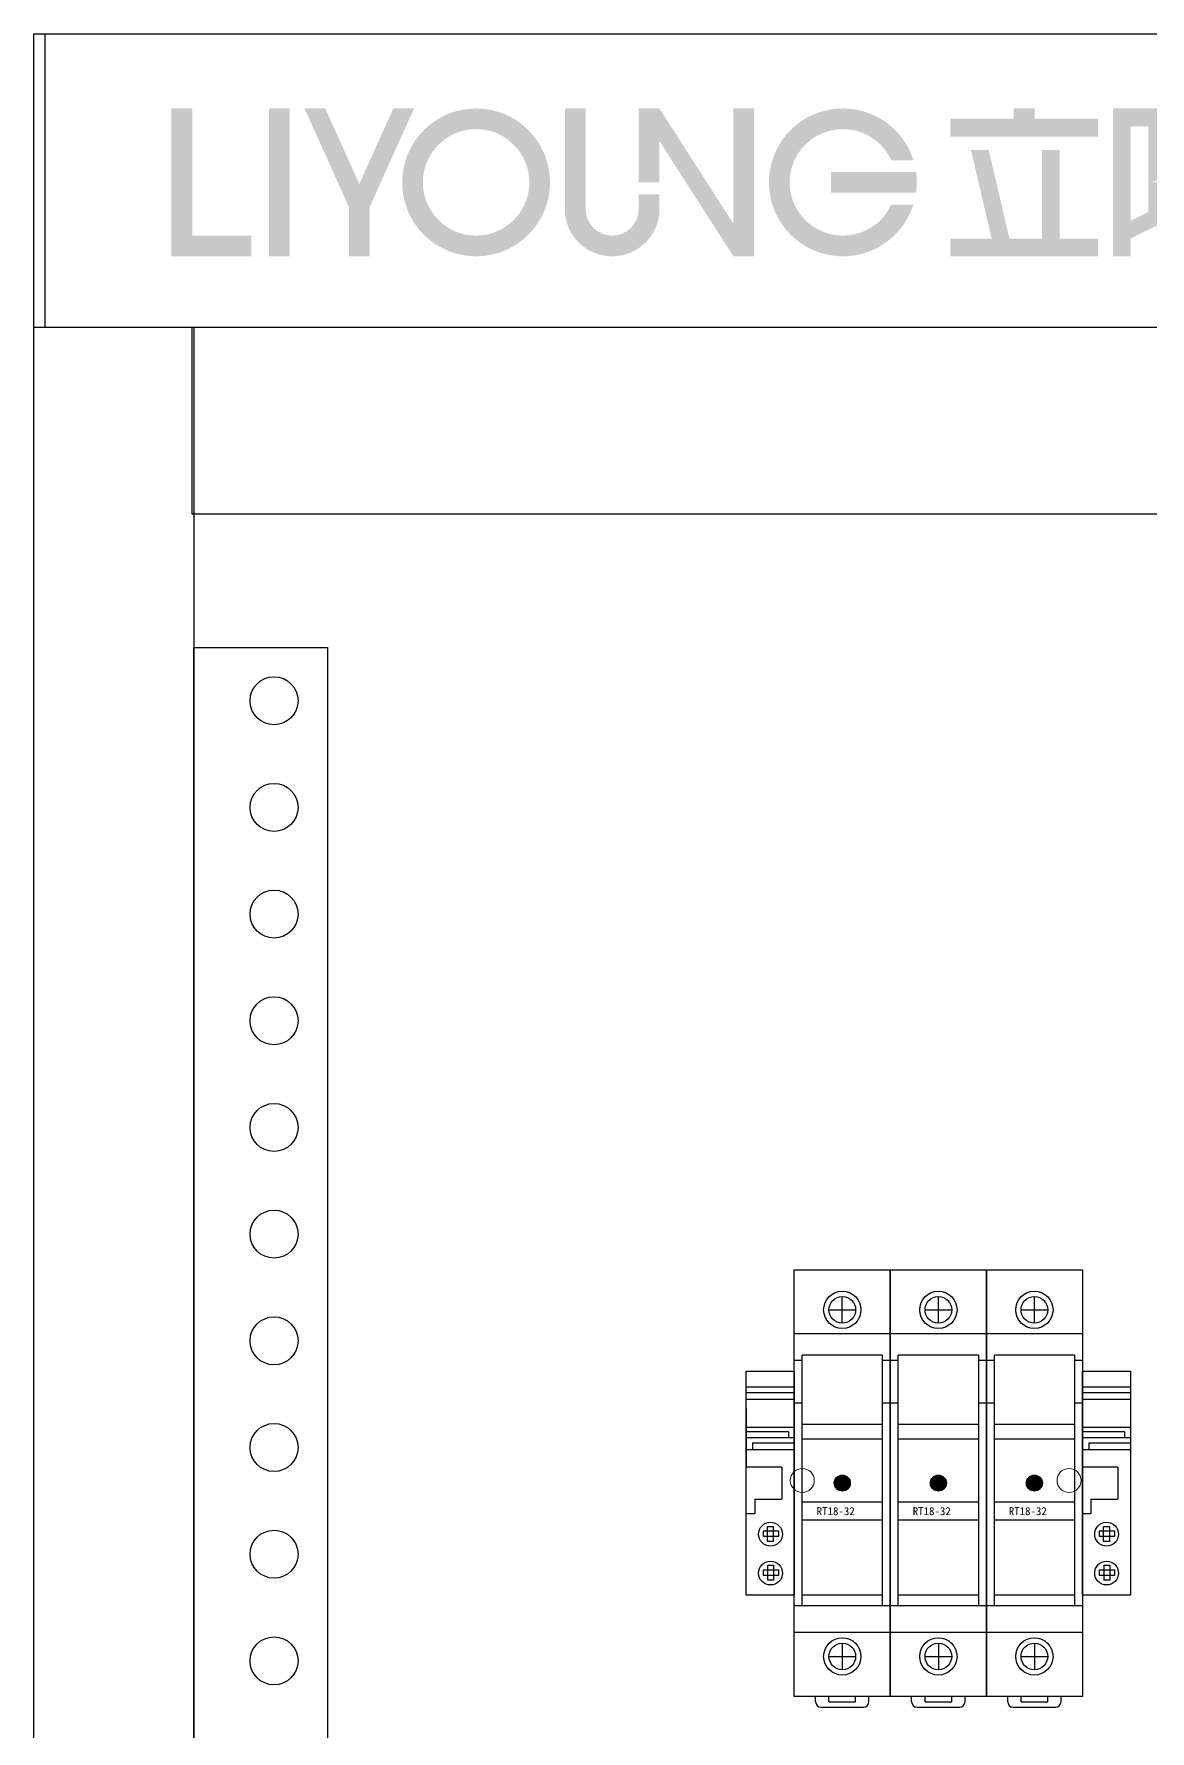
# Model space of a CAD drawing. Extents: x 1455581 to 1456181, y 431660 to 433060.
# Drawn here: x 1455581.4 to 1455790.7, y 432742 to 433060.2 of the extents above; entities that cross this region are included whole.
import ezdxf

# ---------------------------------------------------------------- set-up
doc = ezdxf.new("R2010")
doc.units = 0
doc.header["$MEASUREMENT"] = 0
for name, color, linetype in [('LY-JS-BJ', 7, 'Continuous'), ('LY-JS-YQJ', 7, 'Continuous'), ('布置图', 20, 'Continuous')]:
    doc.layers.add(name, color=color, linetype=linetype)
doc.layers.add('LY-二次控制图', color=7, linetype='Continuous', lineweight=18)

# ---------------------------------------------------------------- blocks, each defined once
blk = doc.blocks.new('RT18保险 正视图')
at = {"layer": 'LY-JS-YQJ'}
blk.add_hatch(color=1, dxfattribs=at).paths.add_polyline_path([(1.5, -40, 1), (-1.5, -40, 1)])
for p, q in [((-9, -80), (-9, 0)), ((-9, 0), (9, 0)), ((9, 0), (9, -80)), ((0, -10.01), (0, -5.01)), ((-2.5, -7.51), (2.5, -7.51)), ((9, -12.01), (-9, -12.01)), ((-7.5, -17), (-9, -17)), ((7.5, -16), (-7.5, -16)), ((-7.5, -63), (-7.5, -16)), ((7.5, -16), (7.5, -63)), ((9, -17), (7.5, -17)), ((-7.5, -25), (-9, -25)), ((9, -25), (7.5, -25)), ((7.5, -29), (-7.5, -29)), ((7.5, -31.75), (-7.5, -31.75)), ((-7.5, -43.5), (7.5, -43.5)), ((-7.5, -46.9), (7.5, -46.9)), ((9, -63), (-9, -63)), ((7.5, -61), (-7.5, -61)), ((9, -67.99), (-9, -67.99)), ((0, -69.99), (0, -74.99)), ((-2.5, -72.49), (2.5, -72.49)), ((9, -80), (-9, -80)), ((-5, -81), (-5, -80)), ((-4, -82), (4, -82)), ((-2.5, -81), (-2.5, -80)), ((-2.5, -81), (2.5, -81)), ((2.5, -81), (2.5, -80)), ((5, -81), (5, -80))]:
    blk.add_line(p, q, dxfattribs=at)
for centre, radius in [((0, -7.51), 3.5), ((0, -7.51), 2.5), ((0, -72.49), 3.5), ((0, -72.49), 2.5)]:
    blk.add_circle(centre, radius, dxfattribs=at)
at = {"layer": 'LY-JS-YQJ', "color": 1}
blk.add_circle((0, -40), 1.5, dxfattribs=at)
at = {"layer": 'LY-JS-YQJ'}
for centre, start, end in [((-4, -81), 180, 270), ((4, -81), 270, 0)]:
    blk.add_arc(centre, 1, start, end, dxfattribs=at)
at = {"layer": 'LY-JS-YQJ', "insert": (-4.8, -44.5), "char_height": 1.5, "width": 12.3, "attachment_point": 1}
blk.add_mtext('RT18-32', dxfattribs=at)
blk = doc.blocks.new('RT18-32X-6A')
at = {"layer": 'LY-JS-YQJ'}
blk.add_blockref('RT18保险 正视图', (9, 80), dxfattribs=at)
blk = doc.blocks.new('端子堵头')
at = {"layer": 'LY-JS-YQJ'}
for p, q in [((0, 39.03), (9, 39.03)), ((0, 37.96), (9, 37.96)), ((0, 36.73), (9, 36.73)), ((0, 35), (0, 24)), ((9, 35), (9, 24)), ((9, 34.58), (9, 33.47)), ((0, 31.48), (9, 31.48)), ((7.97, 30.59), (0, 30.59)), ((0, 29.53), (9, 29.53)), ((7.97, 29.53), (7.97, 30.59)), ((0, 27.32), (9, 27.32)), ((1.25, 27.32), (1.25, 28.56)), ((1.25, 28.56), (9, 28.56)), ((6.66, 24), (0, 24)), ((6.66, 24), (6.66, 18)), ((1.59, 18), (1.59, 15.27)), ((1.59, 18), (6.66, 18)), ((1.59, 15.27), (0, 15.27))]:
    blk.add_line(p, q, dxfattribs=at)
for points in [[(0, 42), (9, 42), (9, 0), (0, 0)], [(5.06, 12.84), (5.06, 10.03), (3.99, 10.03), (3.99, 12.84)], [(3.2, 12.05), (6.01, 12.05), (6.01, 10.99), (3.2, 10.99)], [(3.2, 4.76), (6.01, 4.76), (6.01, 3.69), (3.2, 3.69)], [(5.13, 5.6), (5.13, 2.79), (4.06, 2.79), (4.06, 5.6)]]:
    blk.add_lwpolyline(points, close=True, dxfattribs=at)
for centre in [(4.54, 11.43), (4.54, 4.14)]:
    blk.add_circle(centre, 2.23, dxfattribs=at)
blk = doc.blocks.new('A$C90d01b57')
at = {"layer": 'LY-二次控制图', "lineweight": -3}
for name, p in [('RT18-32X-6A', (-54, -80)), ('RT18-32X-6A', (-36, -80)), ('RT18-32X-6A', (-18, -80)), ('端子堵头', (-63, -61)), ('端子堵头', (0, -61))]:
    blk.add_blockref(name, p, dxfattribs=at)
blk = doc.blocks.new('A$C2BB77F8B')
at = {"color": 6}
for centre in [(10.5, 0.5), (60.5, 0.5)]:
    blk.add_circle(centre, 2.25, dxfattribs=at)
at = {"color": 0}
blk.add_blockref('A$C90d01b57', (63, 40), dxfattribs=at)
blk = doc.blocks.new('*U28')
at = {"layer": 'LY-JS-BJ', "color": 6}
blk.add_circle((0, 0), 4.5, dxfattribs=at)
blk = doc.blocks.new('*U29')
at = {"layer": 'LY-JS-BJ', "color": 0, "linetype": 'ByBlock', "lineweight": -2, "transparency": 16777216}
for p in [(0, 0), (0, -20), (0, -40), (0, -60), (0, -80), (0, -100), (0, -120), (0, -140), (0, -160), (0, -180)]:
    blk.add_blockref('*U28', p, dxfattribs=at)
blk = doc.blocks.new('911')
at = {"layer": 'LY-JS-BJ'}
for points in [[(-201.58, 15.72), (-207.13, 15.72), (-207.13, -23.88), (-199.21, -23.88), (-185.74, -23.88), (-185.74, -18.34), (-201.58, -18.34), (-201.58, -16.76)], [(-175.45, 15.72), (-180.99, 15.72), (-180.99, -23.88), (-175.45, -23.88)], [(-142.18, 15.72), (-147.73, 15.72), (-156.83, -4.52), (-165.94, 15.72), (-171.49, 15.72), (-159.61, -10.68), (-159.61, -23.88), (-154.06, -23.88), (-154.06, -10.68)], [(-96.25, -11.21), (-96.25, 15.72), (-101.79, 15.72), (-101.79, -11.21, 1), (-76.45, -11.21), (-76.45, -7.25), (-81.99, -7.25), (-81.99, -11.21, -1)], [(-76.45, 15.72), (-81.99, 15.72), (-81.99, -4.08), (-76.45, -4.08), (-76.45, 7), (-56.65, -23.88), (-51.1, -23.88), (-51.1, 15.72), (-56.65, 15.72), (-56.65, -15.17)], [(-8.45, -10.02), (-14.38, -10.02, -4.581742), (-14.38, 1.86), (-8.45, 1.86, 6.513131)], [(41.02, 12.94), (23.99, 12.94), (23.99, 15.72), (18.44, 15.72), (18.44, 12.94), (1.42, 12.94), (1.42, 8.19), (41.02, 8.19)], [(59.23, -4.08), (54.48, -4.08), (54.48, -12), (49.73, -14.38), (49.73, 10.96), (54.48, 10.96), (54.48, -4.08, 0.414214), (59.23, 0.67), (59.23, 13.34, 0.414214), (56.86, 15.72), (49.73, 15.72), (44.98, 15.72), (44.98, -23.88), (49.73, -23.88), (49.73, -19.13), (59.23, -14.38)], [(170.1, 12.94), (140.8, 12.94), (143.57, 15.72), (138.03, 15.72), (135.25, 12.94), (135.25, 8.19), (170.1, 8.19)], [(41.02, -19.13), (30.72, -19.13), (30.72, 4.63), (25.97, 4.63), (25.97, -19.13), (17.26, -19.13), (11.71, 4.63), (6.96, 4.63), (12.5, -19.13), (1.42, -19.13), (1.42, -23.88), (41.02, -23.88)], [(170.1, 4.23), (135.25, 4.23), (135.25, -0.52), (170.1, -0.52)], [(-7.74, -1.31), (-30.51, -1.31), (-30.51, -6.86), (-7.74, -6.86, 0.070346)], [(166.37, -4.48), (135.25, -4.48), (135.25, -9.23), (161.99, -9.23, -0.345496), (166.61, -12.85), (169.31, -23.88), (174.85, -23.88), (170.99, -8.1, 0.345496)]]:
    blk.add_hatch(color=7, dxfattribs=at).paths.add_polyline_path(points)
h = blk.add_hatch(color=7, dxfattribs=at)
h.paths.add_polyline_path([(-105.75, -4.08, 1), (-145.35, -4.08, 1)])
h.paths.add_polyline_path([(-139.81, -4.08, -1), (-111.29, -4.08, -1)], flags=16)
h = blk.add_hatch(color=7, dxfattribs=at)
h.paths.add_polyline_path([(84.58, 13.34, 0.414214), (82.2, 15.72), (63.19, 15.72), (63.19, -23.88), (84.58, -23.88)])
h.paths.add_polyline_path([(68.74, -19.13), (68.74, -6.46), (79.03, -6.46), (79.03, -19.13)], flags=16)
h.paths.add_polyline_path([(68.74, -1.71), (68.74, 10.96), (79.03, 10.96), (79.03, -1.71)], flags=16)
h = blk.add_hatch(color=7, dxfattribs=at)
h.paths.add_polyline_path([(124.17, 12.94), (114.27, 12.94), (114.27, 15.72), (108.72, 15.72), (108.72, 12.94), (94.07, 12.94), (94.07, -12.4), (108.72, -12.4), (108.72, -23.88), (131.29, -23.88), (131.29, -19.13), (114.27, -19.13), (114.27, -12.4), (128.92, -12.4), (128.92, 8.19, 0.414214)])
h.paths.add_polyline_path([(114.27, 8.19), (124.17, 8.19), (124.17, 2.65), (114.27, 2.65)], flags=16)
h.paths.add_polyline_path([(108.72, 8.19), (108.72, 2.65), (98.82, 2.65), (98.82, 8.19)], flags=16)
h.paths.add_polyline_path([(114.27, -2.1), (124.17, -2.1), (124.17, -7.65), (114.27, -7.65)], flags=16)
h.paths.add_polyline_path([(108.72, -2.1), (108.72, -7.65), (98.82, -7.65), (98.82, -2.1)], flags=16)

msp = doc.modelspace()

# ---------------------------------------------------------------- linework, layer by layer
at = {"layer": 'LY-JS-BJ', "color": 6, "ltscale": 50}
msp.add_line((1455581.45, 433005.15), (1456181.45, 433005.15), dxfattribs=at)
for points in [[(1455583.58, 433005.15), (1455583.58, 433060.15)], [(1456151.08, 433005.15), (1456151.08, 432970.15), (1455611.08, 432970.15), (1455611.08, 433005.15)], [(1455611.45, 433005.15), (1455611.45, 431660.15)]]:
    msp.add_lwpolyline(points, dxfattribs=at)
at = {"layer": 'LY-JS-BJ', "color": 6, "lineweight": -3}
msp.add_lwpolyline([(1455636.45, 432945.15), (1455636.45, 431745.15), (1455611.45, 431745.15), (1455611.45, 432945.15)], close=True, dxfattribs=at)
at = {"layer": '布置图', "ltscale": 50}
msp.add_lwpolyline([(1455581.45, 433060.15), (1456181.45, 433060.15), (1456181.45, 431660.15), (1455581.45, 431660.15)], close=True, dxfattribs=at)

# ---------------------------------------------------------------- block references
at = {"layer": 'LY-JS-BJ', "color": 6, "lineweight": -3, "xscale": 0.6999999999534339, "yscale": 0.6999999999534339, "zscale": 0.6999999999534339}
msp.add_blockref('911', (1455752.22, 433035.18), dxfattribs=at)
at = {"layer": 'LY-JS-BJ', "color": 6, "lineweight": -3}
msp.add_blockref('*U29', (1455626.45, 432935.15), dxfattribs=at)
at = {"layer": 'LY-二次控制图', "color": 6, "lineweight": -3}
msp.add_blockref('A$C2BB77F8B', (1455714.98, 432788.47), dxfattribs=at)

doc.saveas('drawing.dxf')
